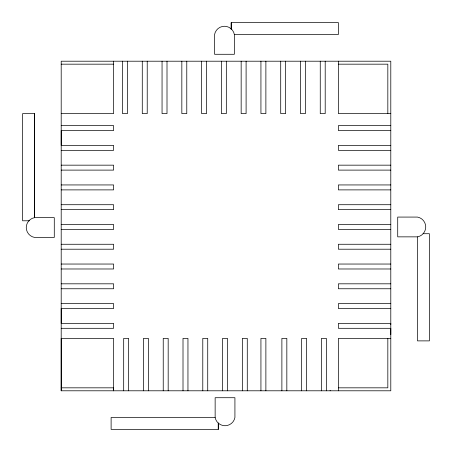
<?xml version="1.0" encoding="UTF-8"?>
<svg xmlns="http://www.w3.org/2000/svg" width="452" height="452" viewBox="0 0 452 452"><rect width="100%" height="100%" fill="white"/><g stroke="black" fill="none" stroke-linecap="round" stroke-linejoin="round"><path stroke-width="0.68" d="M34.51 113.616L34.51 217.649A10.051 10.051 0 0 0 34.51 237.424L54.285 237.424L54.285 217.649L34.51 217.649L34.51 113.616L22.606 113.616L22.606 220.785L29.606 220.785M61.206 387.827L61.201 338.39L113.605 338.39L113.605 390.794L113.605 387.827L61.206 387.827L61.201 390.794L390.794 390.794L390.794 61.206L61.201 61.206L61.201 390.794M215.146 417.49L215.146 397.715L234.921 397.715L234.921 417.49A10.051 10.051 0 0 1 215.146 417.49L111.113 417.49L111.113 429.4L218.282 429.4L218.282 423.095L218.282 429.4M231.215 29.606L231.215 22.6L338.384 22.6L338.384 34.51L234.356 34.51A10.051 10.051 0 0 0 214.581 34.51L214.581 54.285L234.356 54.285L234.356 34.51M390.794 334.582L390.794 328.31L338.384 328.31L338.384 323.366L390.794 323.366L390.794 324.525M417.49 236.854L397.715 236.854L397.715 217.079L417.49 217.079A10.051 10.051 0 0 1 417.49 236.854L417.49 340.881L429.394 340.881L429.394 233.712L423.095 233.712M61.201 64.173L113.605 64.173M338.384 64.173L387.827 64.173L387.827 113.61M61.201 113.61L113.605 113.61L113.605 61.206M390.794 113.61L338.384 113.61L338.384 61.206M61.201 125.611L113.605 125.611L113.605 130.555L61.201 130.555L61.201 145.391L113.605 145.391L113.605 150.335L61.201 150.335M390.794 125.616L338.384 125.616L338.384 130.56L390.794 130.56M390.794 145.391L338.384 145.391L338.384 150.335L390.794 150.335M61.201 165.166L113.605 165.166L113.605 170.11L61.201 170.11M390.794 165.166L338.384 165.166L338.384 170.11L390.794 170.11M61.201 184.941L113.605 184.941L113.605 189.885L61.201 189.885M390.794 184.941L338.384 184.941L338.384 189.885L390.794 189.885M61.201 204.716L113.605 204.716L113.605 209.66L61.201 209.66M390.794 204.716L338.384 204.716L338.384 209.66L390.794 209.66M61.201 224.491L113.605 224.491L113.605 229.435L61.201 229.435M390.794 224.491L338.384 224.491L338.384 229.435L390.794 229.435M61.201 244.266L113.605 244.266L113.605 249.21L61.201 249.21M390.794 244.266L338.384 244.266L338.384 249.21L390.794 249.21M61.201 264.041L113.605 264.041L113.605 268.985L61.201 268.985M390.794 264.041L338.384 264.041L338.384 268.985L390.794 268.985M61.201 283.816L113.605 283.816L113.605 288.76L61.201 288.76M390.794 283.816L338.384 283.816L338.384 288.76L390.794 288.76M61.201 303.591L113.605 303.591L113.605 308.535L61.201 308.535L61.201 323.366L113.605 323.366L113.605 328.31L61.201 328.31M390.794 303.591L338.384 303.591L338.384 308.535L390.794 308.535M390.794 338.39L338.384 338.39L338.384 390.794M338.384 387.827L387.827 387.827L387.827 338.39M330.146 390.438L330.146 390.794M326.384 390.794L326.384 338.39L321.44 338.39L321.44 390.794M325.203 61.206L325.203 113.61L320.259 113.61L320.259 61.206M306.609 390.794L306.609 338.39L301.665 338.39L301.665 390.794M305.428 61.206L305.428 113.61L300.484 113.61L300.484 61.206M286.834 390.794L286.834 338.39L281.884 338.39L281.884 390.794M285.653 61.206L285.653 113.61L280.709 113.61L280.709 61.206M265.878 61.206L265.878 113.61L260.934 113.61L260.934 61.206M265.878 390.794L265.878 338.39L260.934 338.39L260.934 390.794M247.278 390.794L247.278 338.39L242.334 338.39L242.334 390.794M246.103 61.206L246.103 113.61L241.159 113.61L241.159 61.206M231.215 22.6L231.215 28.905M227.503 390.794L227.503 338.39L222.559 338.39L222.559 390.794M226.328 61.206L226.328 113.61L221.384 113.61L221.384 61.206M207.728 390.794L207.728 338.39L202.784 338.39L202.784 390.794M206.553 61.206L206.553 113.61L201.609 113.61L201.609 61.206M187.953 390.794L187.953 338.39L183.009 338.39L183.009 390.794M186.778 61.206L186.778 113.61L181.834 113.61L181.834 61.206M168.178 390.794L168.178 338.39L163.234 338.39L163.234 390.794M167.003 61.206L167.003 113.61L162.053 113.61L162.053 61.206M148.403 390.794L148.403 338.39L143.459 338.39L143.459 390.794M147.222 61.206L147.222 113.61L142.278 113.61L142.278 61.206M128.628 390.794L128.628 338.39L123.684 338.39L123.684 390.794M127.447 61.206L127.447 113.61L122.503 113.61L122.503 61.206"/></g></svg>
